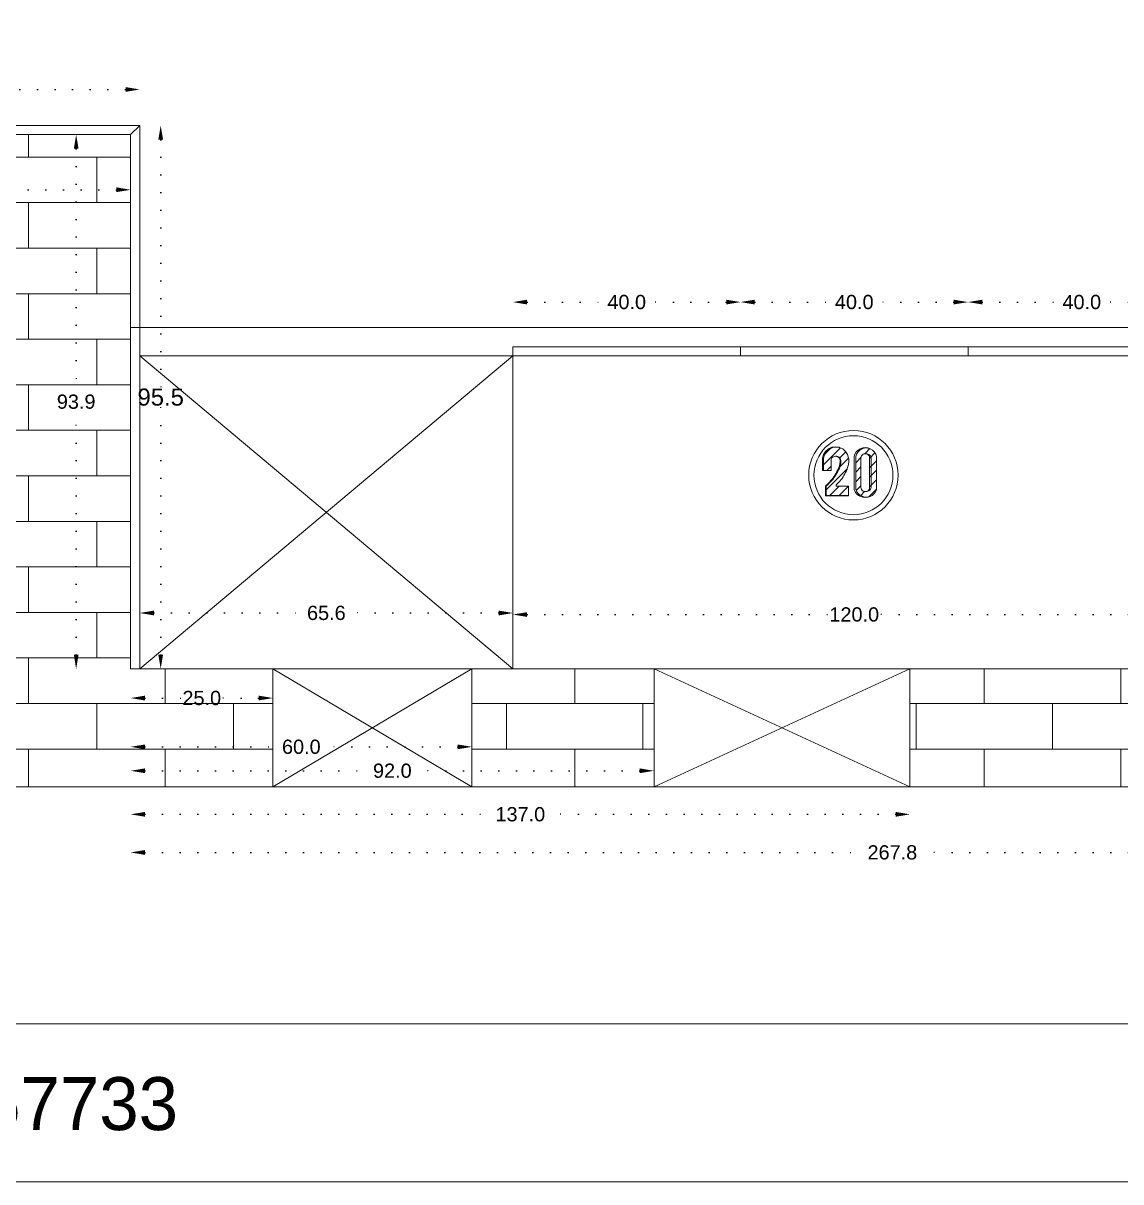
# Model space of a CAD drawing. Header units: inches. Extents: x 104 to 9740, y 936 to 6735.
# Drawn here: x 8075.1 to 8268, y 1796.2 to 1999.8 of the extents above; entities that cross this region are included whole.
import ezdxf

# ---------------------------------------------------------------- set-up
doc = ezdxf.new("R2010")
doc.units = ezdxf.units.IN
doc.header["$MEASUREMENT"] = 0
doc.linetypes.add('ACAD_ISO07W100', pattern=[3, 0, -3])
doc.styles.get("Standard").update_dxf_attribs({"font": 'arial.ttf'})
doc.dimstyles.new('Copy of Standard', dxfattribs={"dimtxt": 2.5, "dimasz": 2.5, "dimexe": 0.18, "dimexo": 0.0625, "dimgap": 0.09, "dimtad": 0, "dimtih": 1, "dimtoh": 1, "dimdec": 1, "dimzin": 0, "dimdsep": 46, "dimtxsty": 'Standard', "dimcen": 0.09, "dimse1": 1, "dimse2": 1, "dimadec": 0, "dimazin": 0, "dimtfac": 1, "dimtdec": 1, "dimtix": 1, "dimtofl": 0, "dimtmove": 0, "dimatfit": 3, "dimfxl": 1, "dimtolj": 1, "dimtzin": 0, "dimarcsym": 0})
doc.dimstyles.get("Standard").update_dxf_attribs({"dimtxt": 3, "dimasz": 2.5, "dimexe": 0.18, "dimexo": 0.0625, "dimgap": 0.09, "dimtad": 0, "dimtih": 1, "dimtoh": 1, "dimdec": 1, "dimzin": 0, "dimdsep": 46, "dimtxsty": 'Standard', "dimcen": 0.09, "dimse1": 1, "dimse2": 1, "dimadec": 0, "dimazin": 0, "dimtfac": 1, "dimtdec": 1, "dimtix": 1, "dimtofl": 0, "dimtmove": 0, "dimatfit": 0, "dimfxl": 1, "dimtolj": 1, "dimtzin": 0, "dimarcsym": 0})

# ---------------------------------------------------------------- blocks, each defined once
blk = doc.blocks.new('*D25')
at = {"color": 0, "linetype": 'ACAD_ISO07W100', "lineweight": -2, "transparency": 16777216}
for p, q in [((7927.75, 1970.52), (8005.41, 1970.52)), ((8091.45, 1970.52), (8013.79, 1970.52))]:
    blk.add_line(p, q, dxfattribs=at)
at = {"color": 0, "transparency": 16777216}
for points in [[(7927.75, 1970.94), (7927.75, 1970.11), (7925.25, 1970.52)], [(8091.45, 1970.94), (8091.45, 1970.11), (8093.95, 1970.52)]]:
    blk.add_solid(points, dxfattribs=at)
at = {"layer": 'Defpoints', "color": 0, "transparency": 16777216}
for p in [(7925.25, 1980.22), (8093.95, 1980.22), (8093.95, 1970.52)]:
    blk.add_point(p, dxfattribs=at)
at = {"color": 0, "lineweight": 20, "transparency": 16777216, "insert": (8009.6, 1970.52), "char_height": 2.5, "attachment_point": 5}
blk.add_mtext('\\A1;168.7', dxfattribs=at)
blk = doc.blocks.new('*D26')
at = {"color": 0, "linetype": 'ACAD_ISO07W100', "lineweight": -2, "transparency": 16777216}
for p, q in [((8084.37, 1977.72), (8084.37, 1934.64)), ((8084.37, 1888.82), (8084.37, 1931.91))]:
    blk.add_line(p, q, dxfattribs=at)
at = {"color": 0, "transparency": 16777216}
for points in [[(8083.96, 1977.72), (8084.79, 1977.72), (8084.37, 1980.22)], [(8083.96, 1888.82), (8084.79, 1888.82), (8084.37, 1886.32)]]:
    blk.add_solid(points, dxfattribs=at)
at = {"layer": 'Defpoints', "color": 0, "transparency": 16777216}
for p in [(8084.37, 1980.22), (8093.95, 1980.22), (8093.95, 1886.32)]:
    blk.add_point(p, dxfattribs=at)
at = {"color": 0, "lineweight": 20, "transparency": 16777216, "insert": (8084.37, 1933.27), "char_height": 2.5, "attachment_point": 5}
blk.add_mtext('\\A1;93.9', dxfattribs=at)
blk = doc.blocks.new('*D27')
at = {"color": 0, "linetype": 'ACAD_ISO07W100', "lineweight": -2, "transparency": 16777216}
for p, q in [((8096.45, 1854.07), (8223.52, 1854.07)), ((8359.25, 1854.07), (8232.18, 1854.07))]:
    blk.add_line(p, q, dxfattribs=at)
at = {"color": 0, "transparency": 16777216}
for points in [[(8096.45, 1854.49), (8096.45, 1853.65), (8093.95, 1854.07)], [(8359.25, 1854.49), (8359.25, 1853.65), (8361.75, 1854.07)]]:
    blk.add_solid(points, dxfattribs=at)
at = {"layer": 'Defpoints', "color": 0, "transparency": 16777216}
for p in [(8093.95, 1886.32), (8361.75, 1886.32), (8361.75, 1854.07)]:
    blk.add_point(p, dxfattribs=at)
at = {"color": 0, "lineweight": 20, "transparency": 16777216, "insert": (8227.85, 1854.07), "char_height": 2.5, "attachment_point": 5}
blk.add_mtext('\\A1;267.8', dxfattribs=at)
blk = doc.blocks.new('*D31')
at = {"color": 0, "linetype": 'ACAD_ISO07W100', "lineweight": -2, "transparency": 16777216}
for p, q in [((8096.45, 1881.2), (8103.1, 1881.2)), ((8116.45, 1881.2), (8109.8, 1881.2))]:
    blk.add_line(p, q, dxfattribs=at)
at = {"color": 0, "transparency": 16777216}
for points in [[(8096.45, 1881.62), (8096.45, 1880.78), (8093.95, 1881.2)], [(8116.45, 1881.62), (8116.45, 1880.78), (8118.95, 1881.2)]]:
    blk.add_solid(points, dxfattribs=at)
at = {"layer": 'Defpoints', "color": 0, "transparency": 16777216}
for p in [(8093.95, 1886.32), (8118.95, 1886.32), (8118.95, 1881.2)]:
    blk.add_point(p, dxfattribs=at)
at = {"color": 0, "lineweight": 20, "transparency": 16777216, "insert": (8106.45, 1881.2), "char_height": 2.5, "attachment_point": 5}
blk.add_mtext('\\A1;25.0', dxfattribs=at)
blk = doc.blocks.new('*D32')
at = {"color": 0, "linetype": 'ACAD_ISO07W100', "lineweight": -2, "transparency": 16777216}
for p, q in [((8096.45, 1872.63), (8120.61, 1872.63)), ((8151.45, 1872.63), (8127.29, 1872.63))]:
    blk.add_line(p, q, dxfattribs=at)
at = {"color": 0, "transparency": 16777216}
for points in [[(8096.45, 1873.04), (8096.45, 1872.21), (8093.95, 1872.63)], [(8151.45, 1873.04), (8151.45, 1872.21), (8153.95, 1872.63)]]:
    blk.add_solid(points, dxfattribs=at)
at = {"layer": 'Defpoints', "color": 0, "transparency": 16777216}
for p in [(8153.95, 1872.63), (8093.95, 1865.66), (8153.95, 1865.62)]:
    blk.add_point(p, dxfattribs=at)
at = {"color": 0, "lineweight": 20, "transparency": 16777216, "insert": (8123.95, 1872.63), "char_height": 2.5, "attachment_point": 5}
blk.add_mtext('\\A1;60.0', dxfattribs=at)
blk = doc.blocks.new('*D33')
at = {"color": 0, "linetype": 'ACAD_ISO07W100', "lineweight": -2, "transparency": 16777216}
for p, q in [((8096.45, 1868.42), (8136.62, 1868.42)), ((8183.45, 1868.42), (8143.28, 1868.42))]:
    blk.add_line(p, q, dxfattribs=at)
at = {"color": 0, "transparency": 16777216}
for points in [[(8096.45, 1868.84), (8096.45, 1868.01), (8093.95, 1868.42)], [(8183.45, 1868.84), (8183.45, 1868.01), (8185.95, 1868.42)]]:
    blk.add_solid(points, dxfattribs=at)
at = {"layer": 'Defpoints', "color": 0, "transparency": 16777216}
for p in [(8185.95, 1868.42), (8093.95, 1865.62), (8185.95, 1865.62)]:
    blk.add_point(p, dxfattribs=at)
at = {"color": 0, "lineweight": 20, "transparency": 16777216, "insert": (8139.95, 1868.42), "char_height": 2.5, "attachment_point": 5}
blk.add_mtext('\\A1;92.0', dxfattribs=at)
blk = doc.blocks.new('*D34')
at = {"color": 0, "linetype": 'ACAD_ISO07W100', "lineweight": -2, "transparency": 16777216}
for p, q in [((8096.45, 1860.77), (8158.26, 1860.77)), ((8228.45, 1860.77), (8166.64, 1860.77))]:
    blk.add_line(p, q, dxfattribs=at)
at = {"color": 0, "transparency": 16777216}
for points in [[(8096.45, 1861.19), (8096.45, 1860.35), (8093.95, 1860.77)], [(8228.45, 1861.19), (8228.45, 1860.35), (8230.95, 1860.77)]]:
    blk.add_solid(points, dxfattribs=at)
at = {"layer": 'Defpoints', "color": 0, "transparency": 16777216}
for p in [(8093.95, 1865.66), (8230.95, 1865.66), (8230.95, 1860.77)]:
    blk.add_point(p, dxfattribs=at)
at = {"color": 0, "lineweight": 20, "transparency": 16777216, "insert": (8162.45, 1860.77), "char_height": 2.5, "attachment_point": 5}
blk.add_mtext('\\A1;137.0', dxfattribs=at)
blk = doc.blocks.new('*D41')
at = {"color": 0, "linetype": 'ACAD_ISO07W100', "lineweight": -2, "transparency": 16777216}
for p, q in [((8163.65, 1895.88), (8216.96, 1895.88)), ((8278.65, 1895.88), (8225.34, 1895.88))]:
    blk.add_line(p, q, dxfattribs=at)
at = {"color": 0, "transparency": 16777216}
for points in [[(8163.65, 1896.29), (8163.65, 1895.46), (8161.15, 1895.88)], [(8278.65, 1896.29), (8278.65, 1895.46), (8281.15, 1895.88)]]:
    blk.add_solid(points, dxfattribs=at)
at = {"layer": 'Defpoints', "color": 0, "transparency": 16777216}
for p in [(8161.15, 1895.88), (8161.15, 1886.32), (8281.15, 1886.32)]:
    blk.add_point(p, dxfattribs=at)
at = {"color": 0, "lineweight": 20, "transparency": 16777216, "insert": (8221.15, 1895.88), "char_height": 2.5, "attachment_point": 5}
blk.add_mtext('\\A1;120.0', dxfattribs=at)
blk = doc.blocks.new('*D43')
at = {"color": 0, "linetype": 'ACAD_ISO07W100', "lineweight": -2, "transparency": 16777216}
for p, q in [((8163.65, 1950.78), (8177.77, 1950.78)), ((8198.65, 1950.78), (8184.53, 1950.78))]:
    blk.add_line(p, q, dxfattribs=at)
at = {"color": 0, "transparency": 16777216}
for points in [[(8163.65, 1951.2), (8163.65, 1950.37), (8161.15, 1950.78)], [(8198.65, 1951.2), (8198.65, 1950.37), (8201.15, 1950.78)]]:
    blk.add_solid(points, dxfattribs=at)
at = {"layer": 'Defpoints', "color": 0, "transparency": 16777216}
for p in [(8201.15, 1950.78), (8161.15, 1942.92), (8201.15, 1942.92)]:
    blk.add_point(p, dxfattribs=at)
at = {"color": 0, "lineweight": 20, "transparency": 16777216, "insert": (8181.15, 1950.78), "char_height": 2.5, "attachment_point": 5}
blk.add_mtext('\\A1;40.0', dxfattribs=at)
blk = doc.blocks.new('*D44')
at = {"color": 0, "linetype": 'ACAD_ISO07W100', "lineweight": -2, "transparency": 16777216}
for p, q in [((8203.65, 1950.78), (8217.77, 1950.78)), ((8238.65, 1950.78), (8224.53, 1950.78))]:
    blk.add_line(p, q, dxfattribs=at)
at = {"color": 0, "transparency": 16777216}
for points in [[(8203.65, 1951.2), (8203.65, 1950.37), (8201.15, 1950.78)], [(8238.65, 1951.2), (8238.65, 1950.37), (8241.15, 1950.78)]]:
    blk.add_solid(points, dxfattribs=at)
at = {"layer": 'Defpoints', "color": 0, "transparency": 16777216}
for p in [(8241.15, 1950.78), (8201.15, 1942.92), (8241.15, 1942.92)]:
    blk.add_point(p, dxfattribs=at)
at = {"color": 0, "lineweight": 20, "transparency": 16777216, "insert": (8221.15, 1950.78), "char_height": 2.5, "attachment_point": 5}
blk.add_mtext('\\A1;40.0', dxfattribs=at)
blk = doc.blocks.new('*D45')
at = {"color": 0, "linetype": 'ACAD_ISO07W100', "lineweight": -2, "transparency": 16777216}
for p, q in [((8243.65, 1950.78), (8257.77, 1950.78)), ((8278.65, 1950.78), (8264.53, 1950.78))]:
    blk.add_line(p, q, dxfattribs=at)
at = {"color": 0, "transparency": 16777216}
for points in [[(8243.65, 1951.2), (8243.65, 1950.37), (8241.15, 1950.78)], [(8278.65, 1951.2), (8278.65, 1950.37), (8281.15, 1950.78)]]:
    blk.add_solid(points, dxfattribs=at)
at = {"layer": 'Defpoints', "color": 0, "transparency": 16777216}
for p in [(8281.15, 1950.78), (8241.15, 1942.92), (8281.15, 1942.92)]:
    blk.add_point(p, dxfattribs=at)
at = {"color": 0, "lineweight": 20, "transparency": 16777216, "insert": (8261.15, 1950.78), "char_height": 2.5, "attachment_point": 5}
blk.add_mtext('\\A1;40.0', dxfattribs=at)
blk = doc.blocks.new('*D46')
at = {"color": 0, "linetype": 'ACAD_ISO07W100', "lineweight": -2, "transparency": 16777216}
for p, q in [((8098.05, 1896.15), (8125.01, 1896.15)), ((8158.65, 1896.15), (8131.69, 1896.15))]:
    blk.add_line(p, q, dxfattribs=at)
at = {"color": 0, "transparency": 16777216}
for points in [[(8098.05, 1896.57), (8098.05, 1895.73), (8095.55, 1896.15)], [(8158.65, 1896.57), (8158.65, 1895.73), (8161.15, 1896.15)]]:
    blk.add_solid(points, dxfattribs=at)
at = {"layer": 'Defpoints', "color": 0, "transparency": 16777216}
for p in [(8161.15, 1896.15), (8095.55, 1886.32), (8161.15, 1886.32)]:
    blk.add_point(p, dxfattribs=at)
at = {"color": 0, "lineweight": 20, "transparency": 16777216, "insert": (8128.35, 1896.15), "char_height": 2.5, "attachment_point": 5}
blk.add_mtext('\\A1;65.6', dxfattribs=at)
blk = doc.blocks.new('*D54')
at = {"color": 0, "linetype": 'ACAD_ISO07W100', "lineweight": -2, "transparency": 16777216}
for p, q in [((8003.95, 1988.14), (8045.4, 1988.14)), ((8093.05, 1988.14), (8051.59, 1988.14))]:
    blk.add_line(p, q, dxfattribs=at)
at = {"color": 0, "transparency": 16777216}
for points in [[(8003.95, 1988.56), (8003.95, 1987.72), (8001.45, 1988.14)], [(8093.05, 1988.56), (8093.05, 1987.72), (8095.55, 1988.14)]]:
    blk.add_solid(points, dxfattribs=at)
at = {"layer": 'Defpoints', "color": 0, "transparency": 16777216}
for p in [(8095.55, 1988.14), (8001.45, 1980.22), (8095.55, 1980.22)]:
    blk.add_point(p, dxfattribs=at)
at = {"color": 0, "lineweight": 20, "transparency": 16777216, "insert": (8048.5, 1988.14), "char_height": 2.5, "attachment_point": 5}
blk.add_mtext('\\A1;94.1', dxfattribs=at)
blk = doc.blocks.new('*D856')
at = {"color": 0, "linetype": 'ACAD_ISO07W100', "lineweight": -2, "transparency": 16777216}
for p, q in [((8099.23, 1979.32), (8099.23, 1935.69)), ((8099.23, 1888.82), (8099.23, 1932.45))]:
    blk.add_line(p, q, dxfattribs=at)
at = {"color": 0, "transparency": 16777216}
for points in [[(8098.81, 1979.32), (8099.64, 1979.32), (8099.23, 1981.82)], [(8098.81, 1888.82), (8099.64, 1888.82), (8099.23, 1886.32)]]:
    blk.add_solid(points, dxfattribs=at)
at = {"layer": 'Defpoints', "color": 0, "transparency": 16777216}
for p in [(8095.55, 1981.82), (8099.23, 1981.82), (8095.55, 1886.32)]:
    blk.add_point(p, dxfattribs=at)
at = {"color": 0, "lineweight": 20, "transparency": 16777216, "insert": (8099.23, 1934.07), "char_height": 3, "attachment_point": 5}
blk.add_mtext('\\A1;95.5', dxfattribs=at)

msp = doc.modelspace()

# ---------------------------------------------------------------- hatches: boundary and pattern name
at = {"lineweight": 20}
h = msp.add_hatch(dxfattribs=at)
h.set_pattern_fill('AR-BRSTD', color=256, scale=3)
h.paths.add_polyline_path([(8166.45, 2354.42), (8166.45, 2339.62), (8201.95, 2339.62), (8201.95, 2297.22), (8337.45, 2297.22), (8337.45, 2339.72), (8382.65, 2339.72), (8382.65, 2279.22), (8398.35, 2279.22), (8398.35, 2354.42)])
h.paths.add_polyline_path([(7995.45, 2354.42), (7995.45, 2279.72), (8009.85, 2279.72), (8009.85, 2339.62), (8166.45, 2339.62), (8166.45, 2354.42)])
h.paths.add_polyline_path([(7910.25, 2129.02), (7925.25, 2129.02), (7925.25, 2179.02), (8009.85, 2179.02), (8009.85, 2195.42), (7910.25, 2195.42)])
h.paths.add_polyline_path([(8118.95, 1865.62), (8118.95, 1886.32), (8093.95, 1886.32), (8093.95, 1980.22), (7925.25, 1980.22), (7925.25, 2129.02), (7910.25, 2129.02), (7910.25, 1865.62)])
h.paths.add_polyline_path([(8284.75, 1865.62), (8284.75, 1886.32), (8230.95, 1886.32), (8230.95, 1865.62)])
h.paths.add_polyline_path([(8153.95, 1886.32), (8153.95, 1865.62), (8185.95, 1865.62), (8185.95, 1886.32)])
h.paths.add_polyline_path([(8383.91, 2280.65), (8391.96, 2280.65), (8391.96, 2285.8), (8383.91, 2285.8)], flags=24)
h.paths.add_polyline_path([(8383.18, 2306.88), (8391.23, 2306.88), (8391.23, 2312.03), (8383.18, 2312.03)], flags=24)
h.paths.add_polyline_path([(8356.1, 2342.38), (8364.14, 2342.38), (8364.14, 2347.53), (8356.1, 2347.53)], flags=24)
h.paths.add_polyline_path([(8326.72, 2315.88), (8334.77, 2315.88), (8334.77, 2321.03), (8326.72, 2321.03)], flags=24)
h.paths.add_polyline_path([(8209.66, 2315.81), (8217.7, 2315.81), (8217.7, 2320.96), (8209.66, 2320.96)], flags=24)
h.paths.add_polyline_path([(8180.17, 2347.97), (8188.22, 2347.97), (8188.22, 2353.12), (8180.17, 2353.12)], flags=24)
h.paths.add_polyline_path([(8264.58, 2302.43), (8274.57, 2302.43), (8274.57, 2307.59), (8264.58, 2307.59)], flags=24)
h.paths.add_polyline_path([(8101.03, 2341.58), (8111.02, 2341.58), (8111.02, 2346.73), (8101.03, 2346.73)], flags=24)
h.paths.add_polyline_path([(8001.37, 2307.08), (8009.42, 2307.08), (8009.42, 2312.23), (8001.37, 2312.23)], flags=24)
h.paths.add_polyline_path([(7997.77, 2281.94), (8005.82, 2281.94), (8005.82, 2287.09), (7997.77, 2287.09)], flags=24)
h.paths.add_polyline_path([(7999.33, 2184.63), (8007.38, 2184.63), (8007.38, 2189.78), (7999.33, 2189.78)], flags=24)
h.paths.add_polyline_path([(7963.54, 2181), (7971.58, 2181), (7971.58, 2186.15), (7963.54, 2186.15)], flags=24)
h.paths.add_polyline_path([(7914.86, 2151.43), (7922.91, 2151.43), (7922.91, 2156.58), (7914.86, 2156.58)], flags=24)
h.paths.add_polyline_path([(7910.56, 2077.03), (7920.55, 2077.03), (7920.55, 2082.18), (7910.56, 2082.18)], flags=24)
h.paths.add_polyline_path([(8004.49, 1967.93), (8014.48, 1967.93), (8014.48, 1973.08), (8004.49, 1973.08)], flags=24)
h.paths.add_polyline_path([(8080.35, 1930.68), (8088.4, 1930.68), (8088.4, 1935.83), (8080.35, 1935.83)], flags=24)
h.paths.add_polyline_path([(8102.46, 1878.61), (8110.51, 1878.61), (8110.51, 1883.76), (8102.46, 1883.76)], flags=24)
h.paths.add_polyline_path([(8001.29, 1973.19), (8009.33, 1973.19), (8009.33, 1978.34), (8001.29, 1978.34)], flags=24)
h.paths.add_polyline_path([(8416.47, 2314.23), (8424.51, 2314.23), (8424.51, 2319.38), (8416.47, 2319.38)], flags=9)
h.paths.add_polyline_path([(7974.37, 2314.46), (7982.42, 2314.46), (7982.42, 2319.61), (7974.37, 2319.61)], flags=9)
h.paths.add_polyline_path([(8191.22, 2358.59), (8201.21, 2358.59), (8201.21, 2363.74), (8191.22, 2363.74)], flags=9)
h.paths.add_polyline_path([(7984.73, 2234.98), (7992.78, 2234.98), (7992.78, 2240.13), (7984.73, 2240.13)], flags=9)
h.paths.add_polyline_path([(8222.88, 1851.48), (8232.87, 1851.48), (8232.87, 1856.63), (8222.88, 1856.63)], flags=9)
h.paths.add_polyline_path([(8362.87, 1916.98), (8370.91, 1916.98), (8370.91, 1922.13), (8362.87, 1922.13)], flags=9)
h.paths.add_polyline_path([(8365.32, 1942.77), (8373.37, 1942.77), (8373.37, 1947.93), (8365.32, 1947.93)], flags=9)
h.paths.add_polyline_path([(8369.29, 1904.14), (8377.34, 1904.14), (8377.34, 1909.29), (8369.29, 1909.29)], flags=9)
h.paths.add_polyline_path([(8119.94, 1870.03), (8127.99, 1870.03), (8127.99, 1875.18), (8119.94, 1875.18)], flags=9)
h.paths.add_polyline_path([(8135.94, 1865.83), (8143.98, 1865.83), (8143.98, 1870.98), (8135.94, 1870.98)], flags=9)
h.paths.add_polyline_path([(8157.35, 1858.18), (8167.34, 1858.18), (8167.34, 1863.33), (8157.35, 1863.33)], flags=9)
h.paths.add_polyline_path([(8340.74, 1879.97), (8348.78, 1879.97), (8348.78, 1885.12), (8340.74, 1885.12)], flags=9)
h.paths.add_polyline_path([(8319.23, 1873.32), (8327.27, 1873.32), (8327.27, 1878.47), (8319.23, 1878.47)], flags=9)
h.paths.add_polyline_path([(8447.99, 1872.3), (8457.98, 1872.3), (8457.98, 1877.46), (8447.99, 1877.46)], flags=9)
h.paths.add_polyline_path([(8557.49, 1898.87), (8565.54, 1898.87), (8565.54, 1904.03), (8557.49, 1904.03)], flags=9)
h.paths.add_polyline_path([(8532.68, 1894.18), (8540.72, 1894.18), (8540.72, 1899.33), (8532.68, 1899.33)], flags=9)
h.paths.add_polyline_path([(8582.93, 1886.68), (8590.98, 1886.68), (8590.98, 1891.83), (8582.93, 1891.83)], flags=9)
h.paths.add_polyline_path([(8296.87, 1948.26), (8304.92, 1948.26), (8304.92, 1953.41), (8296.87, 1953.41)], flags=9)
h.paths.add_polyline_path([(8336.37, 1948.26), (8344.42, 1948.26), (8344.42, 1953.41), (8336.37, 1953.41)], flags=9)
h.paths.add_polyline_path([(8216.05, 1893.28), (8226.04, 1893.28), (8226.04, 1898.43), (8216.05, 1898.43)], flags=9)
h.paths.add_polyline_path([(8316.63, 1893.28), (8324.67, 1893.28), (8324.67, 1898.43), (8316.63, 1898.43)], flags=9)
h.paths.add_polyline_path([(8177.19, 1948.19), (8185.23, 1948.19), (8185.23, 1953.34), (8177.19, 1953.34)], flags=9)
h.paths.add_polyline_path([(8217.19, 1948.19), (8225.23, 1948.19), (8225.23, 1953.34), (8217.19, 1953.34)], flags=9)
h.paths.add_polyline_path([(8257.19, 1948.19), (8265.23, 1948.19), (8265.23, 1953.34), (8257.19, 1953.34)], flags=9)
h.paths.add_polyline_path([(8124.34, 1893.56), (8132.39, 1893.56), (8132.39, 1898.71), (8124.34, 1898.71)], flags=9)
h.paths.add_polyline_path([(8015.73, 1980.83), (8021.83, 1980.83), (8021.83, 1985.98), (8015.73, 1985.98)], flags=25)
h.paths.add_polyline_path([(7930.21, 2047.03), (7940.2, 2047.03), (7940.2, 2052.18), (7930.21, 2052.18)], flags=25)
h.paths.add_polyline_path([(7930.93, 2143.23), (7938.98, 2143.23), (7938.98, 2148.38), (7930.93, 2148.38)], flags=25)
h.paths.add_polyline_path([(7964.35, 2104.46), (7972.39, 2104.46), (7972.39, 2109.62), (7964.35, 2109.62)], flags=25)
h.paths.add_polyline_path([(8016.16, 2174.83), (8022.26, 2174.83), (8022.26, 2179.98), (8016.16, 2179.98)], flags=9)
h.paths.add_polyline_path([(7963.84, 2164.89), (7971.89, 2164.89), (7971.89, 2170.04), (7963.84, 2170.04)], flags=25)
h.paths.add_polyline_path([(8044.72, 1985.55), (8052.77, 1985.55), (8052.77, 1990.7), (8044.72, 1990.7)], flags=25)
h.paths.add_polyline_path([(8032.2, 2328.44), (8040.25, 2328.44), (8040.25, 2333.59), (8032.2, 2333.59)], flags=25)
h.paths.add_polyline_path([(8101.89, 2328.44), (8109.93, 2328.44), (8109.93, 2333.59), (8101.89, 2333.59)], flags=25)
h.paths.add_polyline_path([(8171.65, 2328.44), (8179.7, 2328.44), (8179.7, 2333.59), (8171.65, 2333.59)], flags=25)
h.paths.add_polyline_path([(8294.02, 2289.29), (8302.07, 2289.29), (8302.07, 2294.44), (8294.02, 2294.44)], flags=25)
h.paths.add_polyline_path([(8199.14, 2251.71), (8205.25, 2251.71), (8205.25, 2256.86), (8199.14, 2256.86)], flags=9)
h.paths.add_polyline_path([(8222.09, 2289.29), (8230.13, 2289.29), (8230.13, 2294.44), (8222.09, 2294.44)], flags=25)
h.paths.add_polyline_path([(8222.09, 2248.8), (8230.13, 2248.8), (8230.13, 2253.96), (8222.09, 2253.96)], flags=9)
h.paths.add_polyline_path([(8267.09, 2248.8), (8275.13, 2248.8), (8275.13, 2253.96), (8267.09, 2253.96)], flags=9)
h.paths.add_polyline_path([(8312.09, 2248.8), (8320.13, 2248.8), (8320.13, 2253.96), (8312.09, 2253.96)], flags=9)
h.paths.add_polyline_path([(8251.58, 2274.63), (8259.63, 2274.63), (8259.63, 2279.78), (8251.58, 2279.78)], flags=9)
h.paths.add_polyline_path([(8155.31, 2309.53), (8163.36, 2309.53), (8163.36, 2314.68), (8155.31, 2314.68)], flags=25)
h.paths.add_polyline_path([(8341.03, 2294.63), (8349.08, 2294.63), (8349.08, 2299.78), (8341.03, 2299.78)], flags=25)
h.paths.add_polyline_path([(8354.14, 2248.81), (8362.19, 2248.81), (8362.19, 2253.96), (8354.14, 2253.96)], flags=9)
h.paths.add_polyline_path([(8383.12, 2248.8), (8391.17, 2248.8), (8391.17, 2253.96), (8383.12, 2253.96)], flags=9)
h.paths.add_polyline_path([(8394.39, 2249.01), (8400.49, 2249.01), (8400.49, 2254.16), (8394.39, 2254.16)], flags=9)
h.paths.add_polyline_path([(8400.55, 2264.83), (8408.59, 2264.83), (8408.59, 2269.98), (8400.55, 2269.98)], flags=9)
h.paths.add_polyline_path([(8377.59, 2265.13), (8385.64, 2265.13), (8385.64, 2270.28), (8377.59, 2270.28)], flags=9)
h.paths.add_polyline_path([(8015.31, 2185.43), (8023.35, 2185.43), (8023.35, 2190.58), (8015.31, 2190.58)], flags=9)
h.paths.add_polyline_path([(8014.15, 2306.28), (8022.2, 2306.28), (8022.2, 2311.43), (8014.15, 2311.43)], flags=25)
h.paths.add_polyline_path([(8191.79, 2273.83), (8199.84, 2273.83), (8199.84, 2278.98), (8191.79, 2278.98)], flags=9)
h.paths.add_polyline_path([(8225.04, 2123.2), (8233.08, 2123.2), (8233.08, 2128.35), (8225.04, 2128.35)], flags=9)
h.paths.add_polyline_path([(8225.04, 2141.43), (8233.08, 2141.43), (8233.08, 2146.58), (8225.04, 2146.58)], flags=9)
h.paths.add_polyline_path([(8275.04, 2141.43), (8283.08, 2141.43), (8283.08, 2146.58), (8275.04, 2146.58)], flags=9)
h.paths.add_polyline_path([(8325.04, 2141.43), (8333.08, 2141.43), (8333.08, 2146.58), (8325.04, 2146.58)], flags=9)
h.paths.add_polyline_path([(8189.9, 2098.38), (8197.95, 2098.38), (8197.95, 2103.53), (8189.9, 2103.53)], flags=9)
h.paths.add_polyline_path([(8200.09, 2055.9), (8206.19, 2055.9), (8206.19, 2061.05), (8200.09, 2061.05)], flags=9)
h.paths.add_polyline_path([(8225.04, 2055.9), (8233.08, 2055.9), (8233.08, 2061.05), (8225.04, 2061.05)], flags=9)
h.paths.add_polyline_path([(8275.04, 2055.9), (8283.08, 2055.9), (8283.08, 2061.05), (8275.04, 2061.05)], flags=9)
h.paths.add_polyline_path([(8325.04, 2055.9), (8333.08, 2055.9), (8333.08, 2061.05), (8325.04, 2061.05)], flags=9)
h.paths.add_polyline_path([(8351.69, 2055.9), (8357.79, 2055.9), (8357.79, 2061.05), (8351.69, 2061.05)], flags=9)
h.paths.add_polyline_path([(8208.49, 2098.38), (8216.54, 2098.38), (8216.54, 2103.53), (8208.49, 2103.53)], flags=9)
h.paths.add_polyline_path([(8298.95, 2123.1), (8308.94, 2123.1), (8308.94, 2128.25), (8298.95, 2128.25)], flags=9)
h.paths.add_polyline_path([(8391.64, 2107.32), (8399.69, 2107.32), (8399.69, 2112.48), (8391.64, 2112.48)], flags=9)
h.paths.add_polyline_path([(8451.69, 2107.18), (8459.73, 2107.18), (8459.73, 2112.33), (8451.69, 2112.33)], flags=9)
h.paths.add_polyline_path([(8425.61, 2098.38), (8433.66, 2098.38), (8433.66, 2103.53), (8425.61, 2103.53)], flags=9)
h.paths.add_polyline_path([(8417.84, 1893.12), (8427.83, 1893.12), (8427.83, 1898.27), (8417.84, 1898.27)], flags=9)
h.paths.add_polyline_path([(8385.91, 1915.23), (8393.96, 1915.23), (8393.96, 1920.38), (8385.91, 1920.38)], flags=9)
h.paths.add_polyline_path([(8498.14, 1893.12), (8506.18, 1893.12), (8506.18, 1898.27), (8498.14, 1898.27)], flags=9)
h.paths.add_polyline_path([(8271.23, 1911.23), (8279.28, 1911.23), (8279.28, 1916.38), (8271.23, 1916.38)], flags=9)
h.paths.add_polyline_path([(8491.46, 2101.78), (8501.45, 2101.78), (8501.45, 2106.93), (8491.46, 2106.93)], flags=9)
h.paths.add_polyline_path([(8339.99, 2043.14), (8349.98, 2043.14), (8349.98, 2048.3), (8339.99, 2048.3)], flags=9)
h = msp.add_hatch(dxfattribs=at)
h.set_pattern_fill('ANSI31', color=256, scale=9.218651)
h.set_pattern_definition([(45, (7544.1546, 2492.392), (-0.8148213, 0.8148213), [])])
h.paths.add_polyline_path([(8220.15, 1918.43), (8218, 1918.43), (8218, 1918.68), (8218.22, 1918.89), (8218.43, 1919.11), (8218.63, 1919.33), (8218.82, 1919.57), (8219, 1919.81), (8219.18, 1920.06), (8219.34, 1920.32), (8219.49, 1920.58), (8219.63, 1920.85), (8219.76, 1921.13), (8219.88, 1921.41), (8219.92, 1921.52), (8219.98, 1921.69), (8220.04, 1921.87), (8220.09, 1922.05), (8220.12, 1922.23), (8220.15, 1922.42), (8220.17, 1922.61), (8220.18, 1922.79), (8220.18, 1922.98), (8220.17, 1923.17), (8220.15, 1923.36), (8219.97, 1923.99), (8219.62, 1924.55), (8219.12, 1924.98), (8218.58, 1925.23), (8218.01, 1925.31), (8217.37, 1925.22), (8216.77, 1924.95), (8216.28, 1924.52), (8215.93, 1923.96), (8215.75, 1923.33), (8215.76, 1922.68), (8215.76, 1921.18), (8217.11, 1921.18), (8217.11, 1923.15), (8217.23, 1923.39), (8217.41, 1923.56), (8217.62, 1923.67), (8217.86, 1923.71), (8218.01, 1923.68), (8218.11, 1923.67), (8218.11, 1923.67), (8218.25, 1923.65), (8218.47, 1923.54), (8218.64, 1923.37), (8218.75, 1923.16), (8218.8, 1922.92), (8218.8, 1922.77), (8218.79, 1922.61), (8218.78, 1922.46), (8218.75, 1922.31), (8218.73, 1922.16), (8218.69, 1922.01), (8218.65, 1921.87), (8218.59, 1921.72), (8218.54, 1921.58), (8218.47, 1921.44), (8218.4, 1921.28), (8218.25, 1920.99), (8218.1, 1920.71), (8217.93, 1920.43), (8217.75, 1920.15), (8217.56, 1919.89), (8217.36, 1919.63), (8217.15, 1919.38), (8216.94, 1919.13), (8216.71, 1918.9), (8216.48, 1918.67), (8216.23, 1918.45), (8216.23, 1916.79), (8220.15, 1916.79)])
h = msp.add_hatch(dxfattribs=at)
h.set_pattern_fill('ANSI31', color=256, scale=9.393641)
h.set_pattern_definition([(45, (7529.873, 2503.009), (-0.8302884, 0.8302884), [])])
h.paths.add_polyline_path([(8221.4, 1923.63), (8221.4, 1917.84), (8221.58, 1917.46), (8221.84, 1917.13), (8222.16, 1916.85), (8222.54, 1916.65), (8222.94, 1916.52), (8223.36, 1916.48), (8223.59, 1916.5), (8223.92, 1916.61), (8224.3, 1916.81), (8224.62, 1917.09), (8224.89, 1917.43), (8225.07, 1917.81), (8225.07, 1923.66), (8224.92, 1924.08), (8224.67, 1924.46), (8224.35, 1924.77), (8223.96, 1925.01), (8223.59, 1925.14), (8223.36, 1925.17), (8222.92, 1925.12), (8222.5, 1924.97), (8222.12, 1924.74), (8221.8, 1924.43), (8221.55, 1924.05)])
h.paths.add_polyline_path([(8223.85, 1917.87), (8223.2, 1917.38), (8222.4, 1917.71), (8222.33, 1918.24), (8222.33, 1923.74), (8222.98, 1924.24), (8223.28, 1924.12), (8223.62, 1924.08), (8223.85, 1923.51)], flags=16)

# ---------------------------------------------------------------- linework, layer by layer
for p, q in [((8095.55, 1981.82), (7925.25, 1981.82)), ((8095.55, 1981.82), (8093.95, 1980.22)), ((8095.55, 1886.32), (8095.55, 1981.82)), ((8093.95, 1980.22), (7925.25, 1980.22)), ((8093.95, 1886.32), (8093.95, 1980.22)), ((8360.15, 1946.32), (8093.95, 1946.32)), ((8161.15, 1886.32), (8161.15, 1942.92)), ((8360.15, 1942.92), (8161.15, 1942.92)), ((8201.15, 1941.32), (8201.15, 1942.92)), ((8241.15, 1941.32), (8241.15, 1942.92)), ((8161.15, 1941.32), (8095.55, 1886.32)), ((8161.15, 1941.32), (8095.55, 1941.32)), ((8095.55, 1941.32), (8161.15, 1886.32)), ((8281.15, 1941.32), (8161.15, 1941.32)), ((8361.75, 1886.32), (8093.95, 1886.32)), ((8118.95, 1886.32), (8118.95, 1865.62)), ((8153.95, 1865.62), (8118.95, 1886.32)), ((8118.95, 1865.62), (8153.95, 1886.32)), ((8153.95, 1886.32), (8153.95, 1865.62)), ((8185.95, 1886.32), (8185.95, 1865.62)), ((8230.95, 1865.62), (8185.95, 1886.32)), ((8185.95, 1865.62), (8230.95, 1886.32)), ((8230.95, 1886.32), (8230.95, 1865.62)), ((8593.65, 1865.62), (7910.25, 1865.62))]:
    msp.add_line(p, q, dxfattribs=at)
for points in [[(7866.39, 1796.19), (8767.62, 1796.19), (8767.62, 2433.43), (7866.39, 2433.43)], [(7874.84, 1823.94), (8758.92, 1823.94), (8757.5, 2398.71), (7873.41, 2398.71)], [(8224.62, 1917.09), (8224.3, 1916.81), (8223.92, 1916.61), (8223.59, 1916.5), (8223.52, 1916.48), (8223.09, 1916.43), (8222.66, 1916.48), (8222.26, 1916.61), (8221.88, 1916.81), (8221.56, 1917.09), (8221.29, 1917.43), (8221.11, 1917.81), (8221.11, 1923.66), (8221.26, 1924.08), (8221.51, 1924.46), (8221.83, 1924.77), (8222.22, 1925.01), (8222.64, 1925.16), (8223.09, 1925.21), (8223.54, 1925.16), (8223.59, 1925.14), (8223.96, 1925.01), (8224.35, 1924.77), (8224.67, 1924.46), (8224.92, 1924.08), (8225.07, 1923.66), (8225.07, 1917.81), (8224.89, 1917.43)]]:
    msp.add_lwpolyline(points, close=True, dxfattribs=at)
for points in [[(8215.59, 1921.18), (8215.59, 1922.7), (8215.58, 1923.36), (8215.76, 1923.99), (8216.11, 1924.55), (8216.61, 1924.98), (8217.21, 1925.26), (8217.86, 1925.35), (8218.52, 1925.26), (8218.58, 1925.23), (8219.12, 1924.98), (8219.62, 1924.55), (8219.97, 1923.99), (8220.15, 1923.36), (8220.17, 1923.17), (8220.18, 1922.98), (8220.18, 1922.79), (8220.17, 1922.61), (8220.15, 1922.42), (8220.12, 1922.23), (8220.09, 1922.05), (8220.04, 1921.87), (8219.98, 1921.69), (8219.92, 1921.52), (8219.88, 1921.41), (8219.76, 1921.13), (8219.63, 1920.85), (8219.49, 1920.58), (8219.34, 1920.32), (8219.18, 1920.06), (8219, 1919.81), (8218.82, 1919.57), (8218.63, 1919.33), (8218.43, 1919.11), (8218.22, 1918.89), (8218, 1918.68), (8218, 1918.43), (8220.15, 1918.43), (8220.15, 1916.79), (8220.15, 1916.74), (8216.07, 1916.74)], [(8215.76, 1921.18), (8215.76, 1922.68), (8215.75, 1923.33), (8215.93, 1923.96), (8216.28, 1924.52), (8216.77, 1924.95), (8217.37, 1925.22), (8218.01, 1925.31), (8218.58, 1925.23)], [(8223.59, 1916.5), (8223.36, 1916.48), (8222.94, 1916.52), (8222.54, 1916.65), (8222.16, 1916.85), (8221.84, 1917.13), (8221.58, 1917.46), (8221.4, 1917.84), (8221.4, 1923.63), (8221.55, 1924.05), (8221.8, 1924.43), (8222.12, 1924.74), (8222.5, 1924.97), (8222.92, 1925.12), (8223.36, 1925.17), (8223.59, 1925.14)], [(8223.36, 1917.51), (8223.56, 1917.54), (8223.74, 1917.61), (8223.89, 1917.73), (8224.01, 1917.89), (8224.09, 1918.07), (8224.12, 1918.27), (8224.12, 1923.35), (8224.09, 1923.55), (8224.01, 1923.73), (8223.89, 1923.88), (8223.74, 1924), (8223.56, 1924.08), (8223.36, 1924.11), (8223.09, 1924.14), (8222.89, 1924.11), (8222.71, 1924.03), (8222.55, 1923.91), (8222.43, 1923.76), (8222.35, 1923.57), (8222.33, 1923.37), (8222.33, 1918.24)], [(8222.33, 1918.24), (8222.35, 1918.04), (8222.43, 1917.86), (8222.55, 1917.7), (8222.71, 1917.58), (8222.89, 1917.51), (8223.09, 1917.48), (8223.29, 1917.51), (8223.47, 1917.58), (8223.63, 1917.7), (8223.75, 1917.86), (8223.83, 1918.04), (8223.85, 1918.24), (8223.85, 1923.37), (8223.83, 1923.57), (8223.75, 1923.76), (8223.63, 1923.91), (8223.47, 1924.03), (8223.29, 1924.11), (8223.09, 1924.14)], [(8215.59, 1921.18), (8215.76, 1921.18), (8217.11, 1921.18), (8217.11, 1923.11), (8217.12, 1923.18), (8217.23, 1923.39), (8217.41, 1923.56), (8217.62, 1923.67), (8217.86, 1923.71), (8218.01, 1923.68), (8218.11, 1923.67), (8218.11, 1923.67)], [(8218.5, 1923.39), (8218.61, 1923.18), (8218.66, 1922.94), (8218.66, 1922.78), (8218.65, 1922.63), (8218.63, 1922.48), (8218.61, 1922.32), (8218.58, 1922.17), (8218.55, 1922.02), (8218.5, 1921.87), (8218.45, 1921.73), (8218.39, 1921.59), (8218.33, 1921.45), (8218.26, 1921.29), (8218.11, 1920.99), (8217.95, 1920.7), (8217.78, 1920.42), (8217.6, 1920.14), (8217.41, 1919.87), (8217.21, 1919.61), (8217, 1919.36), (8216.78, 1919.11), (8216.55, 1918.88), (8216.31, 1918.65), (8216.07, 1918.43), (8216.07, 1916.74), (8216.23, 1916.79), (8220.15, 1916.79)], [(8218.5, 1923.39), (8218.32, 1923.56), (8218.11, 1923.67), (8218.25, 1923.65), (8218.47, 1923.54), (8218.64, 1923.37), (8218.75, 1923.16), (8218.8, 1922.92), (8218.8, 1922.77), (8218.79, 1922.61), (8218.78, 1922.46), (8218.75, 1922.31), (8218.73, 1922.16), (8218.69, 1922.01), (8218.65, 1921.87), (8218.59, 1921.72), (8218.54, 1921.58), (8218.47, 1921.44), (8218.4, 1921.28), (8218.25, 1920.99), (8218.1, 1920.71), (8217.93, 1920.43), (8217.75, 1920.15), (8217.56, 1919.89), (8217.36, 1919.63), (8217.15, 1919.38), (8216.94, 1919.13), (8216.71, 1918.9), (8216.48, 1918.67), (8216.23, 1918.45)], [(8216.07, 1918.43), (8216.23, 1918.45), (8216.23, 1916.79)]]:
    msp.add_lwpolyline(points, dxfattribs=at)
for radius in [7.86, 6.94]:
    msp.add_circle((8221.01, 1920.36), radius, dxfattribs=at)

# ---------------------------------------------------------------- texts
at = {"lineweight": 20, "insert": (7850.49, 1814.59), "char_height": 9.3096, "attachment_point": 1}
msp.add_mtext_dynamic_manual_height_columns('{\\fPlantagenet Cherokee|b0|i0|c0|p18;^IEng. Saeid  Ghasemi      09137057733}', width=411.2172, gutter_width=45.99, heights=[0], dxfattribs=at)

# ---------------------------------------------------------------- dimensions: what is measured, and where the dimension line sits
at = {"lineweight": 20}
for base, p1, p2, picture, middle in [((8095.55, 1988.14), (8001.45, 1980.22), (8095.55, 1980.22), '*D54', (8048.5, 1988.14)), ((8201.15, 1950.78), (8161.15, 1942.92), (8201.15, 1942.92), '*D43', (8181.15, 1950.78)), ((8241.15, 1950.78), (8201.15, 1942.92), (8241.15, 1942.92), '*D44', (8221.15, 1950.78)), ((8281.15, 1950.78), (8241.15, 1942.92), (8281.15, 1942.92), '*D45', (8261.15, 1950.78)), ((8161.15, 1896.15), (8095.55, 1886.32), (8161.15, 1886.32), '*D46', (8128.35, 1896.15)), ((8161.15, 1895.88), (8281.15, 1886.32), (8161.15, 1886.32), '*D41', (8221.15, 1895.88))]:
    dim = msp.add_linear_dim(base=base, p1=p1, p2=p2, dimstyle='Copy of Standard', dxfattribs=at)
    dim.commit()
    dim.dimension.update_dxf_attribs({"geometry": picture, "text_midpoint": middle})
dim = msp.add_linear_dim(base=(8099.23, 1981.82), p1=(8095.55, 1886.32), p2=(8095.55, 1981.82), angle=270, dimstyle='Standard', dxfattribs=at)
dim.commit()
dim.dimension.update_dxf_attribs({"geometry": '*D856', "text_midpoint": (8099.23, 1934.07)})
for base, p1, p2, picture, middle in [((8093.95, 1970.52), (7925.25, 1980.22), (8093.95, 1980.22), '*D25', (8009.6, 1970.52)), ((8361.75, 1854.07), (8093.95, 1886.32), (8361.75, 1886.32), '*D27', (8227.85, 1854.07)), ((8118.95, 1881.2), (8093.95, 1886.32), (8118.95, 1886.32), '*D31', (8106.45, 1881.2)), ((8153.95, 1872.63), (8093.95, 1865.66), (8153.95, 1865.62), '*D32', (8123.95, 1872.63)), ((8185.95, 1868.42), (8093.95, 1865.62), (8185.95, 1865.62), '*D33', (8139.95, 1868.42)), ((8230.95, 1860.77), (8093.95, 1865.66), (8230.95, 1865.66), '*D34', (8162.45, 1860.77))]:
    dim = msp.add_linear_dim(base=base, p1=p1, p2=p2, dimstyle='Copy of Standard', dxfattribs=at)
    dim.commit()
    dim.dimension.update_dxf_attribs({"geometry": picture, "text_midpoint": middle, "dimtype": 160})
dim = msp.add_linear_dim(base=(8084.37, 1980.22), p1=(8093.95, 1886.32), p2=(8093.95, 1980.22), angle=90, dimstyle='Copy of Standard', dxfattribs=at)
dim.commit()
dim.dimension.update_dxf_attribs({"geometry": '*D26', "text_midpoint": (8084.37, 1933.27), "dimtype": 160})

doc.saveas('drawing.dxf')
